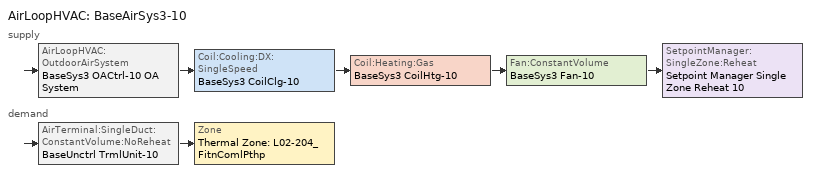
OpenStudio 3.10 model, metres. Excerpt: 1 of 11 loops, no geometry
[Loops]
AirLoopHVAC 'BaseAirSys3-10'
 supply: AirLoopHVAC:OutdoorAirSystem 'BaseSys3 OACtrl-10 OA System' > Coil:Cooling:DX:SingleSpeed 'BaseSys3 CoilClg-10' > Coil:Heating:Gas 'BaseSys3 CoilHtg-10' > Fan:ConstantVolume 'BaseSys3 Fan-10' > SetpointManager:SingleZone:Reheat 'Setpoint Manager Single Zone Reheat 10'
 demand: AirTerminal:SingleDuct:ConstantVolume:NoReheat 'BaseUnctrl TrmlUnit-10' > Zone 'Thermal Zone: L02-204_FitnComlPthp'
[Sizing:Zone]
Thermal Zone: L02-204_FitnComlPthp: Zone Cooling Design Supply Air Temperature Input Method=TemperatureDifference; Zone Cooling Design Supply Air Temperature {C}=14; Zone Cooling Design Supply Air Temperature Difference {deltaC}=11.1111; Zone Heating Design Supply Air Temperature Input Method=TemperatureDifference; Zone Heating Design Supply Air Temperature {C}=40; Zone Heating Design Supply Air Temperature Difference {deltaC}=11.1111; Zone Cooling Design Supply Air Humidity Ratio {kg-H2O/kg-air}=0.0085; Zone Heating Design Supply Air Humidity Ratio {kg-H2O/kg-air}=0.008; Zone Heating Sizing Factor=1; Zone Cooling Sizing Factor=1; Cooling Design Air Flow Method=DesignDay; Cooling Minimum Air Flow per Zone Floor Area {m3/s-m2}=0; Cooling Minimum Air Flow {m3/s}=0; Cooling Minimum Air Flow Fraction=0; Heating Design Air Flow Method=DesignDay; Heating Maximum Air Flow per Zone Floor Area {m3/s-m2}=0; Heating Maximum Air Flow {m3/s}=0; Heating Maximum Air Flow Fraction=0; Account for Dedicated Outdoor Air System=No; Dedicated Outdoor Air System Control Strategy=NeutralSupplyAir; Dedicated Outdoor Air Low Setpoint Temperature for Design {C}=autosize; Dedicated Outdoor Air High Setpoint Temperature for Design {C}=autosize; Zone Load Sizing Method=Sensible Load Only No Latent Load; Zone Latent Cooling Design Supply Air Humidity Ratio Input Method=HumidityRatioDifference; Zone Cooling Design Supply Air Humidity Ratio Difference {kgWater/kgDryAir}=0.005; Zone Latent Heating Design Supply Air Humidity Ratio Input Method=HumidityRatioDifference; Zone Humidification Design Supply Air Humidity Ratio Difference {kgWater/kgDryAir}=0.005; Sizing Option=Coincident
[Zone equipment]
Thermal Zone: L02-204_FitnComlPthp: BaseUnctrl TrmlUnit-10
[AirLoopHVAC]
BaseAirSys3-10: Availability Schedule=GLBHHVAC; Design Supply Air Flow Rate {m3/s}=1.19326; Design Return Air Flow Fraction of Supply Air Flow=1
[Sizing:System]
BaseAirSys3-10: Central Heating Maximum System Air Flow Ratio=1; Preheat Design Temperature {C}=10; Preheat Design Humidity Ratio {kg-H2O/kg-Air}=0; Precool Design Temperature {C}=5.68434e-14; Precool Design Humidity Ratio {kg-H2O/kg-Air}=0; Central Cooling Design Supply Air Temperature {C}=12.7778; Central Heating Design Supply Air Temperature {C}=32.2222; Sizing Option=NonCoincident; 100% Outdoor Air in Cooling=No; 100% Outdoor Air in Heating=No; Central Cooling Design Supply Air Humidity Ratio {kg-H2O/kg-Air}=0.0085; Central Heating Design Supply Air Humidity Ratio {kg-H2O/kg-Air}=0.008; Zone Maximum Outdoor Air Fraction=1; Cooling Supply Air Flow Rate Per Floor Area {m3/s-m2}=0.00996765; Cooling Fraction of Autosized Cooling Supply Air Flow Rate=1; Cooling Supply Air Flow Rate Per Unit Cooling Capacity {m3/s-W}=3.94755e-05; Heating Supply Air Flow Rate Per Floor Area {m3/s-m2}=0.00996765; Heating Fraction of Autosized Heating Supply Air Flow Rate=1; Heating Fraction of Autosized Cooling Supply Air Flow Rate=1; Heating Supply Air Flow Rate Per Unit Heating Capacity {m3/s-W}=3.15882e-05; Cooling Design Capacity Method=CoolingDesignCapacity; Cooling Design Capacity {W}=autosize; Cooling Design Capacity Per Floor Area {W/m2}=234.7; Fraction of Autosized Cooling Design Capacity=1; Heating Design Capacity Method=HeatingDesignCapacity; Heating Design Capacity {W}=autosize; Heating Design Capacity Per Floor Area {W/m2}=157; Fraction of Autosized Heating Design Capacity=1; Central Cooling Capacity Control Method=OnOff; Occupant Diversity=autosize
[Fan:ConstantVolume]
BaseSys3 Fan-10: Availability Schedule=Always On Discrete; Fan Total Efficiency=0.53625; Pressure Rise {Pa}=965.748; Maximum Flow Rate {m3/s}=1.19326; Motor Efficiency=0.825; Motor In Airstream Fraction=1
[Coil:Heating:Gas]
BaseSys3 CoilHtg-10: Availability Schedule=Always On Discrete; Gas Burner Efficiency=0.800031; Nominal Capacity {W}=29098.9; On Cycle Parasitic Electric Load {W}=0; Part Load Fraction Correlation Curve=CoilHtgFurnFIRRatio_fQRatio; Off Cycle Parasitic Gas Load {W}=0
[Coil:Cooling:DX:SingleSpeed]
BaseSys3 CoilClg-10: Availability Schedule=Always On Discrete; Rated Total Cooling Capacity {W}=24732.2; Rated Sensible Heat Ratio=autosize; Rated COP {W/W}=3; Rated Air Flow Rate {m3/s}=1.19326; Rated Evaporator Fan Power Per Volume Flow Rate 2017 {W/(m3/s)}=773.3; Rated Evaporator Fan Power Per Volume Flow Rate 2023 {W/(m3/s)}=934.4; Total Cooling Capacity Function of Temperature Curve=CoilClgDXQRatio_fTwbToadbSI; Total Cooling Capacity Function of Flow Fraction Curve=CoilClgDXSnglQRatio_fCFMRatio; Energy Input Ratio Function of Temperature Curve=CoilClgDXStdSEER13EIR_fTwbToadbSI; Energy Input Ratio Function of Flow Fraction Curve=CoilClgDXSnglEIRRatio_fCFMRatio; Part Load Fraction Correlation Curve=CoilClgDXSEEREIRRatio_fQFrac; Minimum Outdoor Dry-Bulb Temperature for Compressor Operation {C}=-25; Nominal Time for Condensate Removal to Begin {s}=0; Ratio of Initial Moisture Evaporation Rate and Steady State Latent Capacity=0; Maximum Cycling Rate {cycles/hr}=0; Latent Capacity Time Constant {s}=0; Condenser Type=AirCooled; Evaporative Condenser Effectiveness=0.9; Evaporative Condenser Air Flow Rate {m3/s}=autosize; Evaporative Condenser Pump Rated Power Consumption {W}=autosize; Crankcase Heater Capacity {W}=0; Maximum Outdoor Dry-Bulb Temperature for Crankcase Heater Operation {C}=10; Basin Heater Capacity {W/K}=0; Basin Heater Setpoint Temperature {C}=2
[Controller:OutdoorAir]
BaseSys3 OACtrl-10: Minimum Outdoor Air Flow Rate {m3/s}=0; Maximum Outdoor Air Flow Rate {m3/s}=Autosize; Economizer Control Type=FixedDryBulb; Economizer Control Action Type=ModulateFlow; Economizer Maximum Limit Dry-Bulb Temperature {C}=23.8889; Economizer Maximum Limit Enthalpy {J/kg}=116300; Lockout Type=NoLockout; Minimum Limit Type=FixedMinimum; Minimum Outdoor Air Schedule=BaseSys3 OACtrl-10 Schedule; Maximum Fraction of Outdoor Air Schedule=BaseSys3 OACtrl-10 Max OA Schedule; Controller Mechanical Ventilation=BaseSys3 OACtrl-10 Mech Vent Controller; High Humidity Control=No; High Humidity Outdoor Air Flow Ratio=1; Control High Indoor Humidity Based on Outdoor Humidity Ratio=Yes; Heat Recovery Bypass Control Type=BypassWhenWithinEconomizerLimits; Economizer Operation Staging=InterlockedWithMechanicalCooling
[Controller:MechanicalVentilation]
BaseSys3 OACtrl-10 Mech Vent Controller: Availability Schedule=Always On Discrete
[AirLoopHVAC:OutdoorAirSystem]
BaseSys3 OACtrl-10 OA System: Controller=BaseSys3 OACtrl-10
[SetpointManager:SingleZone:Reheat]
Setpoint Manager Single Zone Reheat 10: Minimum Supply Air Temperature {C}=-99; Maximum Supply Air Temperature {C}=99; Control Zone=Thermal Zone: L02-204_FitnComlPthp; Setpoint Node or NodeList=BaseSys3 Fan-10 Outlet Node
[AirTerminal:SingleDuct:ConstantVolume:NoReheat]
BaseUnctrl TrmlUnit-10: Availability Schedule=Always On Discrete; Maximum Air Flow Rate {m3/s}=1.19326
[Curve:Biquadratic]
CoilClgDXQRatio_fTwbToadbSI: Coefficient1 Constant=0.86779; Coefficient2 x=0.014245; Coefficient3 x**2=0.000554; Coefficient4 y=-0.007569; Coefficient5 y**2=3.2e-05; Coefficient6 x*y=-0.000191; Minimum Value of x=13.89; Maximum Value of x=25; Minimum Value of y=23.89; Maximum Value of y=46.11
[Curve:Cubic]
CoilClgDXSEEREIRRatio_fQFrac: Coefficient1 Constant=1; Coefficient2 x=0; Coefficient3 x**2=0; Coefficient4 x**3=0; Minimum Value of x=0.7; Maximum Value of x=1
[Curve:Quadratic]
Name | Coefficient1 Constant | Coefficient2 x | Coefficient3 x**2 | Minimum Value of x | Maximum Value of x | Minimum Curve Output
CoilClgDXSnglQRatio_fCFMRatio | 0.8 | 0.2 | 0 | 0 | 100 | 0.8
CoilClgDXSnglEIRRatio_fCFMRatio | 1.156 | -0.1816 | 0.0256 | 0 | 100
CoilHtgFurnFIRRatio_fQRatio | 0.01861 | 1.09421 | -0.112819 | 0.7 | 1
[Table:MultiVariableLookup]
CoilClgDXStdSEER13EIR_fTwbToadbSI: EvaluateCurveToLimits, BiQuadratic, 1, Temperature, Temperature, Dimensionless, 2, 19.44, 35, 1, 19.44, 27.78, 0.78414, 19.44, 43.33, 1.21791, 13.89, 35, 1.16301, 13.89, 27.78, 0.916875, 13.89, 43.33, 1.41138, 25, 35, 0.884805, 25, 27.78, 0.690413, 25, 43.33, 1.08116
[Schedule:Day]
GLBHWinHVACWD; GLBHWinHVACFri; GLBHWinHVACSat; BaseSys3 OACtrl-10 Schedule Week 1 Monday; BaseSys3 OACtrl-10 Schedule Week 1 Tuesday; BaseSys3 OACtrl-10 Schedule Week 1 Wednesday; BaseSys3 OACtrl-10 Schedule Week 1 Thursday; BaseSys3 OACtrl-10 Schedule Week 1 Friday; BaseSys3 OACtrl-10 Schedule Week 1 Saturday; BaseSys3 OACtrl-10 Schedule Week 5 Monday; BaseSys3 OACtrl-10 Schedule Week 5 Tuesday; BaseSys3 OACtrl-10 Schedule Week 5 Wednesday; BaseSys3 OACtrl-10 Schedule Week 5 Thursday; BaseSys3 OACtrl-10 Schedule Week 5 Friday; BaseSys3 OACtrl-10 Schedule Week 5 Saturday: 1, 0, 0, 2, 0, 0, 3, 0, 0, 4, 0, 0, 5, 0, 0, 6, 0, 0, 7, 0, 0, 8, 0, 0, 9, 0, 0, 10, 0, 0, 11, 0, 0, 12, 0, 0, 13, 0, 0, 14, 0, 1, 15, 0, 1, 16, 0, 1, 17, 0, 1, 18, 0, 1, 19, 0, 1, 20, 0, 1, 21, 0, 0, 22, 0, 0, 23, 0, 0, 24, 0, 0
GLBHWinHVACSun; BaseSys3 OACtrl-10 Schedule Week 1 Sunday; BaseSys3 OACtrl-10 Schedule Week 1 Holiday; BaseSys3 OACtrl-10 Schedule Week 1 Custom 1; BaseSys3 OACtrl-10 Schedule Week 1 Custom 2; BaseSys3 OACtrl-10 Schedule Week 5 Sunday; BaseSys3 OACtrl-10 Schedule Week 5 Holiday; BaseSys3 OACtrl-10 Schedule Week 5 Custom 1; BaseSys3 OACtrl-10 Schedule Week 5 Custom 2: 1, 0, 0, 2, 0, 0, 3, 0, 0, 4, 0, 0, 5, 0, 0, 6, 0, 0, 7, 0, 0, 8, 0, 0, 9, 0, 0, 10, 0, 0, 11, 0, 0, 12, 0, 0, 13, 0, 0, 14, 0, 0, 15, 0, 0, 16, 0, 0, 17, 0, 0, 18, 0, 0, 19, 0, 0, 20, 0, 0, 21, 0, 0, 22, 0, 0, 23, 0, 0, 24, 0, 0
GLBHSpFaHVACWD; GLBHSpFaHVACFri; BaseSys3 OACtrl-10 Schedule Week 2 Monday; BaseSys3 OACtrl-10 Schedule Week 2 Tuesday; BaseSys3 OACtrl-10 Schedule Week 2 Wednesday; BaseSys3 OACtrl-10 Schedule Week 2 Thursday; BaseSys3 OACtrl-10 Schedule Week 2 Friday; BaseSys3 OACtrl-10 Schedule Week 4 Monday; BaseSys3 OACtrl-10 Schedule Week 4 Tuesday; BaseSys3 OACtrl-10 Schedule Week 4 Wednesday; BaseSys3 OACtrl-10 Schedule Week 4 Thursday; BaseSys3 OACtrl-10 Schedule Week 4 Friday: 1, 0, 0, 2, 0, 0, 3, 0, 0, 4, 0, 0, 5, 0, 1, 6, 0, 1, 7, 0, 1, 8, 0, 1, 9, 0, 1, 10, 0, 1, 11, 0, 1, 12, 0, 1, 13, 0, 1, 14, 0, 1, 15, 0, 1, 16, 0, 1, 17, 0, 1, 18, 0, 1, 19, 0, 1, 20, 0, 0, 21, 0, 0, 22, 0, 0, 23, 0, 0, 24, 0, 0
GLBHSpFaHVACSat; GLBHSpFaHVACSun; BaseSys3 OACtrl-10 Schedule Week 2 Sunday; BaseSys3 OACtrl-10 Schedule Week 2 Saturday; BaseSys3 OACtrl-10 Schedule Week 2 Holiday; BaseSys3 OACtrl-10 Schedule Week 2 Custom 1; BaseSys3 OACtrl-10 Schedule Week 2 Custom 2; BaseSys3 OACtrl-10 Schedule Week 4 Sunday; BaseSys3 OACtrl-10 Schedule Week 4 Saturday; BaseSys3 OACtrl-10 Schedule Week 4 Holiday; BaseSys3 OACtrl-10 Schedule Week 4 Custom 1; BaseSys3 OACtrl-10 Schedule Week 4 Custom 2: 1, 0, 0, 2, 0, 0, 3, 0, 0, 4, 0, 0, 5, 0, 0, 6, 0, 1, 7, 0, 1, 8, 0, 1, 9, 0, 1, 10, 0, 1, 11, 0, 1, 12, 0, 0, 13, 0, 0, 14, 0, 0, 15, 0, 0, 16, 0, 0, 17, 0, 0, 18, 0, 0, 19, 0, 0, 20, 0, 0, 21, 0, 0, 22, 0, 0, 23, 0, 0, 24, 0, 0
GLBHSumHVACWD; BaseSys3 OACtrl-10 Schedule Week 3 Monday; BaseSys3 OACtrl-10 Schedule Week 3 Tuesday; BaseSys3 OACtrl-10 Schedule Week 3 Wednesday; BaseSys3 OACtrl-10 Schedule Week 3 Thursday: 1, 0, 0, 2, 0, 0, 3, 0, 0, 4, 0, 0, 5, 0, 1, 6, 0, 1, 7, 0, 1, 8, 0, 1, 9, 0, 1, 10, 0, 1, 11, 0, 1, 12, 0, 1, 13, 0, 1, 14, 0, 1, 15, 0, 1, 16, 0, 1, 17, 0, 1, 18, 0, 1, 19, 0, 1, 20, 0, 1, 21, 0, 0, 22, 0, 0, 23, 0, 0, 24, 0, 0
GLBHSumHVACFri; BaseSys3 OACtrl-10 Schedule Week 3 Friday: 1, 0, 0, 2, 0, 0, 3, 0, 0, 4, 0, 0, 5, 0, 1, 6, 0, 1, 7, 0, 1, 8, 0, 1, 9, 0, 1, 10, 0, 1, 11, 0, 1, 12, 0, 1, 13, 0, 1, 14, 0, 1, 15, 0, 1, 16, 0, 1, 17, 0, 1, 18, 0, 1, 19, 0, 0, 20, 0, 0, 21, 0, 0, 22, 0, 0, 23, 0, 0, 24, 0, 0
GLBHSumHVACSat; GLBHSumHVACSun; BaseSys3 OACtrl-10 Schedule Week 3 Sunday; BaseSys3 OACtrl-10 Schedule Week 3 Saturday; BaseSys3 OACtrl-10 Schedule Week 3 Holiday; BaseSys3 OACtrl-10 Schedule Week 3 Custom 1; BaseSys3 OACtrl-10 Schedule Week 3 Custom 2: 1, 0, 0, 2, 0, 0, 3, 0, 0, 4, 0, 0, 5, 0, 0, 6, 0, 1, 7, 0, 1, 8, 0, 1, 9, 0, 1, 10, 0, 1, 11, 0, 1, 12, 0, 1, 13, 0, 1, 14, 0, 0, 15, 0, 0, 16, 0, 0, 17, 0, 0, 18, 0, 0, 19, 0, 0, 20, 0, 0, 21, 0, 0, 22, 0, 0, 23, 0, 0, 24, 0, 0
AllOnHVACAvailDay; BaseSys3 OACtrl-10 Schedule Week 1 Summer; BaseSys3 OACtrl-10 Schedule Week 1 Winter; BaseSys3 OACtrl-10 Schedule Week 2 Summer; BaseSys3 OACtrl-10 Schedule Week 2 Winter; BaseSys3 OACtrl-10 Schedule Week 3 Summer; BaseSys3 OACtrl-10 Schedule Week 3 Winter; BaseSys3 OACtrl-10 Schedule Week 4 Summer; BaseSys3 OACtrl-10 Schedule Week 4 Winter; BaseSys3 OACtrl-10 Schedule Week 5 Summer; BaseSys3 OACtrl-10 Schedule Week 5 Winter: 1, 0, 1, 2, 0, 1, 3, 0, 1, 4, 0, 1, 5, 0, 1, 6, 0, 1, 7, 0, 1, 8, 0, 1, 9, 0, 1, 10, 0, 1, 11, 0, 1, 12, 0, 1, 13, 0, 1, 14, 0, 1, 15, 0, 1, 16, 0, 1, 17, 0, 1, 18, 0, 1, 19, 0, 1, 20, 0, 1, 21, 0, 1, 22, 0, 1, 23, 0, 1, 24, 0, 1
BaseSys3 OACtrl-10 Max OA Schedule Day Schedule: 24, 0, 1
[Schedule:Week]
GLBHWinHVACWk: GLBHWinHVACSun, GLBHWinHVACWD, GLBHWinHVACWD, GLBHWinHVACWD, GLBHWinHVACWD, GLBHWinHVACFri, GLBHWinHVACSat, GLBHWinHVACSun, AllOnHVACAvailDay, AllOnHVACAvailDay, GLBHWinHVACSun, GLBHWinHVACSun
GLBHSpFaHVACWk: GLBHSpFaHVACSun, GLBHSpFaHVACWD, GLBHSpFaHVACWD, GLBHSpFaHVACWD, GLBHSpFaHVACWD, GLBHSpFaHVACFri, GLBHSpFaHVACSat, GLBHSpFaHVACSun, AllOnHVACAvailDay, AllOnHVACAvailDay, GLBHSpFaHVACSun, GLBHSpFaHVACSun
GLBHSumHVACWk: GLBHSumHVACSun, GLBHSumHVACWD, GLBHSumHVACWD, GLBHSumHVACWD, GLBHSumHVACWD, GLBHSumHVACFri, GLBHSumHVACSat, GLBHSumHVACSun, AllOnHVACAvailDay, AllOnHVACAvailDay, GLBHSumHVACSun, GLBHSumHVACSun
BaseSys3 OACtrl-10 Schedule Week 1: BaseSys3 OACtrl-10 Schedule Week 1 Sunday, BaseSys3 OACtrl-10 Schedule Week 1 Monday, BaseSys3 OACtrl-10 Schedule Week 1 Tuesday, BaseSys3 OACtrl-10 Schedule Week 1 Wednesday, BaseSys3 OACtrl-10 Schedule Week 1 Thursday, BaseSys3 OACtrl-10 Schedule Week 1 Friday, BaseSys3 OACtrl-10 Schedule Week 1 Saturday, BaseSys3 OACtrl-10 Schedule Week 1 Holiday, BaseSys3 OACtrl-10 Schedule Week 1 Summer, BaseSys3 OACtrl-10 Schedule Week 1 Winter, BaseSys3 OACtrl-10 Schedule Week 1 Custom 1, BaseSys3 OACtrl-10 Schedule Week 1 Custom 2
BaseSys3 OACtrl-10 Schedule Week 2: BaseSys3 OACtrl-10 Schedule Week 2 Sunday, BaseSys3 OACtrl-10 Schedule Week 2 Monday, BaseSys3 OACtrl-10 Schedule Week 2 Tuesday, BaseSys3 OACtrl-10 Schedule Week 2 Wednesday, BaseSys3 OACtrl-10 Schedule Week 2 Thursday, BaseSys3 OACtrl-10 Schedule Week 2 Friday, BaseSys3 OACtrl-10 Schedule Week 2 Saturday, BaseSys3 OACtrl-10 Schedule Week 2 Holiday, BaseSys3 OACtrl-10 Schedule Week 2 Summer, BaseSys3 OACtrl-10 Schedule Week 2 Winter, BaseSys3 OACtrl-10 Schedule Week 2 Custom 1, BaseSys3 OACtrl-10 Schedule Week 2 Custom 2
BaseSys3 OACtrl-10 Schedule Week 3: BaseSys3 OACtrl-10 Schedule Week 3 Sunday, BaseSys3 OACtrl-10 Schedule Week 3 Monday, BaseSys3 OACtrl-10 Schedule Week 3 Tuesday, BaseSys3 OACtrl-10 Schedule Week 3 Wednesday, BaseSys3 OACtrl-10 Schedule Week 3 Thursday, BaseSys3 OACtrl-10 Schedule Week 3 Friday, BaseSys3 OACtrl-10 Schedule Week 3 Saturday, BaseSys3 OACtrl-10 Schedule Week 3 Holiday, BaseSys3 OACtrl-10 Schedule Week 3 Summer, BaseSys3 OACtrl-10 Schedule Week 3 Winter, BaseSys3 OACtrl-10 Schedule Week 3 Custom 1, BaseSys3 OACtrl-10 Schedule Week 3 Custom 2
BaseSys3 OACtrl-10 Schedule Week 4: BaseSys3 OACtrl-10 Schedule Week 4 Sunday, BaseSys3 OACtrl-10 Schedule Week 4 Monday, BaseSys3 OACtrl-10 Schedule Week 4 Tuesday, BaseSys3 OACtrl-10 Schedule Week 4 Wednesday, BaseSys3 OACtrl-10 Schedule Week 4 Thursday, BaseSys3 OACtrl-10 Schedule Week 4 Friday, BaseSys3 OACtrl-10 Schedule Week 4 Saturday, BaseSys3 OACtrl-10 Schedule Week 4 Holiday, BaseSys3 OACtrl-10 Schedule Week 4 Summer, BaseSys3 OACtrl-10 Schedule Week 4 Winter, BaseSys3 OACtrl-10 Schedule Week 4 Custom 1, BaseSys3 OACtrl-10 Schedule Week 4 Custom 2
BaseSys3 OACtrl-10 Schedule Week 5: BaseSys3 OACtrl-10 Schedule Week 5 Sunday, BaseSys3 OACtrl-10 Schedule Week 5 Monday, BaseSys3 OACtrl-10 Schedule Week 5 Tuesday, BaseSys3 OACtrl-10 Schedule Week 5 Wednesday, BaseSys3 OACtrl-10 Schedule Week 5 Thursday, BaseSys3 OACtrl-10 Schedule Week 5 Friday, BaseSys3 OACtrl-10 Schedule Week 5 Saturday, BaseSys3 OACtrl-10 Schedule Week 5 Holiday, BaseSys3 OACtrl-10 Schedule Week 5 Summer, BaseSys3 OACtrl-10 Schedule Week 5 Winter, BaseSys3 OACtrl-10 Schedule Week 5 Custom 1, BaseSys3 OACtrl-10 Schedule Week 5 Custom 2
[Schedule:Year]
GLBHHVAC: 1, 15, GLBHWinHVACWk, 6, 15, GLBHSpFaHVACWk, 9, 15, GLBHSumHVACWk, 11, 15, GLBHSpFaHVACWk, 12, 31, GLBHWinHVACWk
BaseSys3 OACtrl-10 Schedule: 1, 15, BaseSys3 OACtrl-10 Schedule Week 1, 6, 15, BaseSys3 OACtrl-10 Schedule Week 2, 9, 15, BaseSys3 OACtrl-10 Schedule Week 3, 11, 15, BaseSys3 OACtrl-10 Schedule Week 4, 12, 31, BaseSys3 OACtrl-10 Schedule Week 5
[Schedule:Ruleset]
BaseSys3 OACtrl-10 Max OA Schedule: Default Day Schedule=BaseSys3 OACtrl-10 Max OA Schedule Day Schedule
[Schedule:Constant]
Always On Discrete: Value=1
